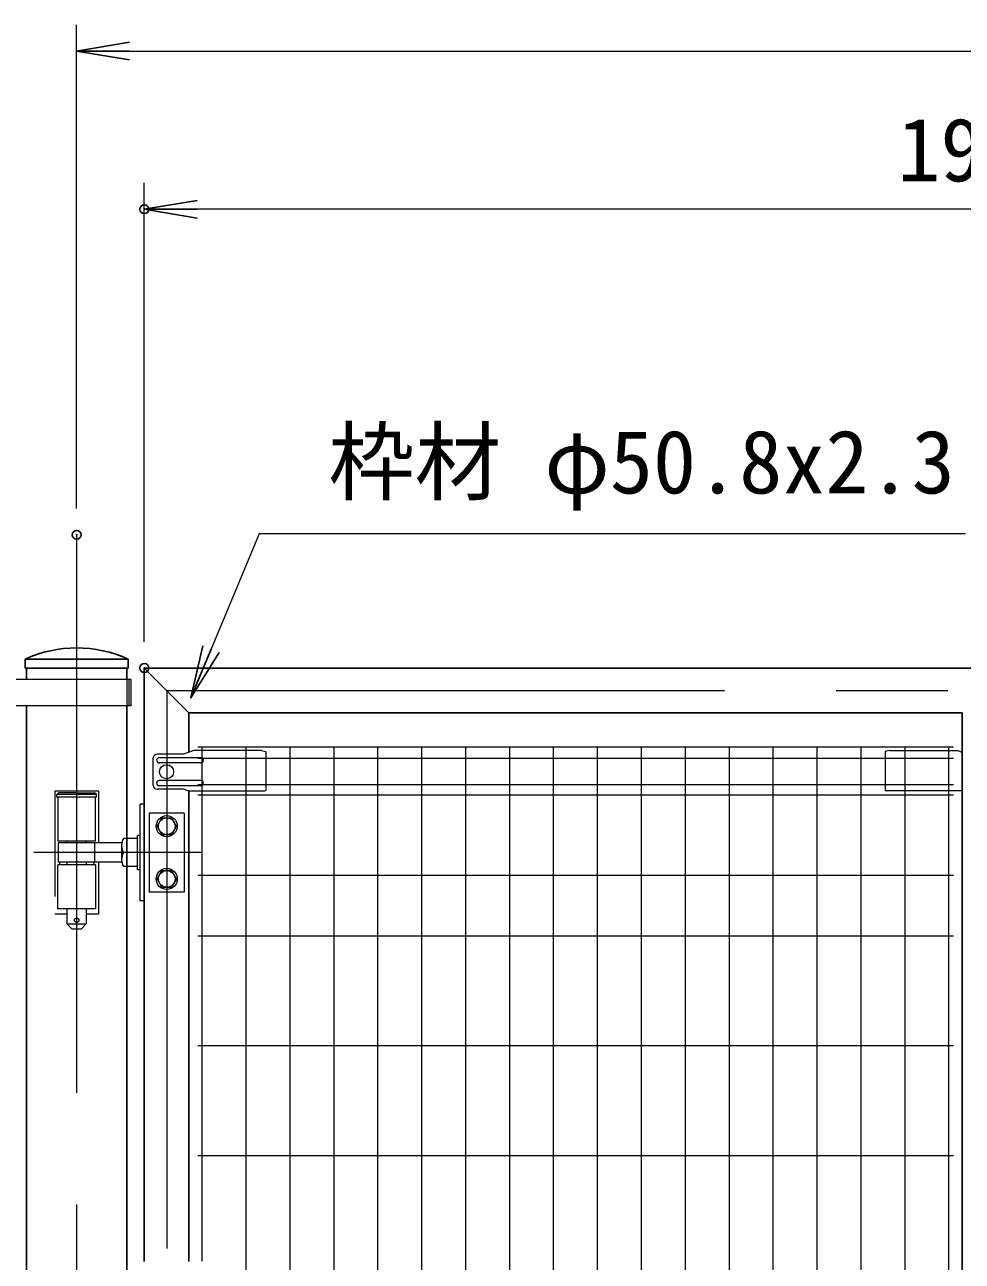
# Model space of a CAD drawing. Units: millimetres, scale not verified. Extents: x -6300 to 6300, y -4454 to 4456.
# Drawn here: x -3380 to -2313, y -955 to 452 of the extents above; entities that cross this region are included whole.
import ezdxf
from ezdxf.enums import TextEntityAlignment as Align

# ---------------------------------------------------------------- set-up
doc = ezdxf.new("R2010")
doc.units = ezdxf.units.MM
doc.header["$LTSCALE"] = 20
doc.header["$PDMODE"] = 32
doc.header["$PDSIZE"] = 10
doc.linetypes.add('DASHED', pattern=[7.5, 6, -1.5])
doc.linetypes.add('USER1', pattern=[50.8, 31.75, -6.35, 6.35, -6.35])
for name, color, linetype, lineweight in [('0-0_D-STR3', 3, 'Continuous', 13), ('0-1_D-BMK', 2, 'USER1', 13), ('0-2_D-STR1', 1, 'Continuous', 25), ('0-6_D-STR-DIM', 7, 'Continuous', 13), ('0-8_Defpoints', 8, 'Continuous', 25), ('0-9_D-STR-TXT', 7, 'Continuous', 13), ('0-A_D-STR2', 7, 'Continuous', 13)]:
    doc.layers.add(name, color=color, linetype=linetype, lineweight=lineweight)
doc.layers.add('0-7_0', color=7, linetype='Continuous')
doc.styles.add('ＭＳ ゴシック', font='')
doc.styles.get('ＭＳ ゴシック').set_extended_font_data('MS Gothic')

# ---------------------------------------------------------------- blocks, each defined once
blk = doc.blocks.new('_Open')
at = {"layer": '0-7_0'}
blk.add_line((-20, 3.333), (0, 0), dxfattribs=at)
blk.add_lwpolyline([(-20, -3.333), (0, 0), (-20, 0)], dxfattribs=at)

msp = doc.modelspace()

# ---------------------------------------------------------------- linework, layer by layer
at = {"layer": '0-0_D-STR3'}
for p, q in [((-3259.46, -292.74), (-3402.51, -292.74)), ((-3263.96, -292.74), (-3263.96, -322.74)), ((-3261.66, -292.74), (-3261.66, -322.74)), ((-3259.46, -292.74), (-3259.46, -322.74)), ((-3259.46, -322.74), (-3402.51, -322.74)), ((-3199.36, -377.74), (-3229.2, -377.74)), ((-3187.8, -373.74), (-3199.36, -377.74)), ((-3110.71, -373.74), (-3187.8, -373.74)), ((-3110.71, -373.74), (-3105.71, -374.74)), ((-3105.71, -374.74), (-3105.71, -418.56)), ((-2395.61, -373.74), (-2400.61, -374.74)), ((-2400.61, -374.74), (-2400.61, -418.56)), ((-2395.61, -373.74), (-2318.53, -373.74)), ((-2318.53, -373.74), (-2313.01, -375.65)), ((-3234.2, -382.74), (-3234.2, -412.74)), ((-3179.71, -381.74), (-3227.12, -381.74)), ((-3179.71, -387.74), (-3227.12, -387.74)), ((-3179.71, -407.74), (-3227.12, -407.74)), ((-3199.36, -417.74), (-3229.2, -417.74)), ((-3179.71, -413.74), (-3227.12, -413.74)), ((-3194.11, -419.56), (-3199.36, -417.74)), ((-3194.11, -419.56), (-3106.71, -419.56)), ((-2313.01, -419.56), (-2399.61, -419.56)), ((-3248.71, -544.74), (-3248.71, -434.74)), ((-3244.11, -434.74), (-3248.71, -434.74)), ((-3198.56, -444.74), (-3238.56, -444.74)), ((-3238.56, -444.74), (-3238.56, -534.74)), ((-3229.51, -459.74), (-3224.07, -450.24)), ((-3224.07, -450.24), (-3213.06, -450.24)), ((-3207.61, -459.74), (-3213.06, -450.24)), ((-3198.56, -444.74), (-3198.56, -534.74)), ((-3224.07, -469.24), (-3229.51, -459.74)), ((-3207.61, -459.74), (-3213.06, -469.24)), ((-3251.91, -473.74), (-3267.91, -473.74)), ((-3248.71, -470.24), (-3251.91, -470.24)), ((-3224.07, -469.24), (-3213.06, -469.24)), ((-3269.91, -481.71), (-3269.91, -497.71)), ((-3251.91, -505.74), (-3267.56, -505.74)), ((-3229.51, -519.74), (-3224.07, -510.24)), ((-3224.07, -529.24), (-3229.51, -519.74)), ((-3224.07, -510.24), (-3213.06, -510.24)), ((-3207.61, -519.74), (-3213.06, -510.24)), ((-3207.61, -519.74), (-3213.06, -529.24)), ((-3198.56, -534.74), (-3238.56, -534.74)), ((-3224.07, -529.24), (-3213.06, -529.24)), ((-3244.11, -544.74), (-3248.71, -544.74))]:
    msp.add_line(p, q, dxfattribs=at)
at = {"layer": '0-0_D-STR3', "linetype": 'DASHED'}
for p, q in [((-3296.11, -419.74), (-3346.11, -419.74)), ((-3346.11, -419.74), (-3346.11, -559.74)), ((-3343.61, -423.74), (-3341.61, -421.74)), ((-3321.11, -421.74), (-3341.61, -421.74)), ((-3321.11, -421.74), (-3300.61, -421.74)), ((-3298.61, -423.74), (-3300.61, -421.74)), ((-3296.11, -419.74), (-3296.11, -478.74)), ((-3343.61, -426.74), (-3343.61, -423.74)), ((-3298.61, -423.74), (-3343.61, -423.74)), ((-3298.61, -426.74), (-3343.61, -426.74)), ((-3342.46, -426.74), (-3342.46, -476.74)), ((-3299.76, -476.74), (-3299.76, -426.74)), ((-3298.61, -426.74), (-3298.61, -423.74)), ((-3299.76, -476.74), (-3342.46, -476.74)), ((-3332.11, -476.74), (-3332.11, -478.74)), ((-3310.11, -476.74), (-3310.11, -478.74)), ((-3300.33, -500.74), (-3300.33, -478.74)), ((-3342.46, -553.74), (-3342.46, -503.74)), ((-3299.76, -503.74), (-3342.46, -503.74)), ((-3269.65, -500.74), (-3342.11, -500.74)), ((-3340.61, -500.74), (-3340.61, -503.74)), ((-3332.11, -500.74), (-3332.11, -503.74)), ((-3310.11, -500.74), (-3310.11, -503.74)), ((-3301.61, -500.74), (-3301.61, -503.74)), ((-3296.11, -500.74), (-3296.11, -559.74)), ((-3332.11, -559.74), (-3346.11, -559.74)), ((-3310.11, -553.74), (-3310.11, -570.74)), ((-3296.11, -559.74), (-3310.11, -559.74)), ((-3326.11, -576.74), (-3332.11, -570.74)), ((-3316.11, -576.74), (-3326.11, -576.74)), ((-3316.11, -576.74), (-3310.11, -570.74))]:
    msp.add_line(p, q, dxfattribs=at)
at = {"layer": '0-0_D-STR3'}
msp.add_lwpolyline([(-3248.71, -509.24), (-3251.91, -509.24), (-3251.91, -470.24)], dxfattribs=at)
at = {"layer": '0-0_D-STR3', "linetype": 'DASHED'}
for points in [[(-3269.65, -478.74), (-3342.11, -478.74), (-3342.11, -500.74)], [(-3299.76, -503.74), (-3299.76, -553.74), (-3342.46, -553.74)], [(-3332.11, -553.74), (-3332.11, -570.74), (-3310.11, -570.74)]]:
    msp.add_lwpolyline(points, dxfattribs=at)
at = {"layer": '0-0_D-STR3'}
for centre, radius in [((-3218.71, -397.74), 8), ((-3218.56, -459.74), 12), ((-3218.56, -459.74), 9.5), ((-3218.56, -519.74), 12), ((-3218.56, -519.74), 9.5)]:
    msp.add_circle(centre, radius, dxfattribs=at)
at = {"layer": '0-0_D-STR3', "linetype": 'DASHED'}
msp.add_circle((-3321.11, -566.74), 2.5, dxfattribs=at)
at = {"layer": '0-0_D-STR3'}
for centre, radius, start, end in [((-3229.2, -382.74), 5, 90, 180), ((-3227.12, -384.74), 3, 90, 270), ((-3179.71, -384.74), 3, 270, 90), ((-3227.12, -410.74), 3, 90, 270), ((-3179.71, -410.74), 3, 270, 90), ((-3229.2, -412.74), 5, 180, 270), ((-3106.71, -418.56), 1, 270, 0), ((-2399.61, -418.56), 1, 180, 270), ((-3252.91, -481.74), 17, 151.92709, 208.07291), ((-3252.91, -497.74), 17, 151.92709, 208.07291)]:
    msp.add_arc(centre, radius, start, end, dxfattribs=at)
at = {"layer": '0-1_D-BMK'}
for p, q in [((-3321.11, -128.14), (-3321.11, -2286.21)), ((-3218.56, -305.14), (-1356.51, -305.14)), ((-3218.56, -305.14), (-3218.56, -1704.34)), ((-3179.03, -489.74), (-3369.94, -489.74))]:
    msp.add_line(p, q, dxfattribs=at)
at = {"layer": '0-2_D-STR1'}
for p, q in [((-3262.36, -269.74), (-3379.86, -269.74)), ((-3379.86, -269.74), (-3379.86, -279.74)), ((-3262.36, -279.74), (-3379.86, -279.74)), ((-3378.26, -279.74), (-3378.26, -292.74)), ((-3263.96, -279.74), (-3263.96, -292.74)), ((-3262.36, -269.74), (-3262.36, -279.74)), ((-3244.11, -279.74), (-1331.11, -279.74)), ((-3244.11, -954.98), (-3244.11, -279.74)), ((-3244.11, -279.74), (-3193.31, -330.54)), ((-3378.26, -322.74), (-3378.26, -1002.24)), ((-3263.96, -322.74), (-3263.96, -1002.24)), ((-3193.31, -330.54), (-2313.01, -330.54)), ((-3193.31, -375.65), (-3193.31, -330.54)), ((-2313.01, -1678.94), (-2313.01, -330.54)), ((-3193.31, -954.98), (-3193.31, -419.56))]:
    msp.add_line(p, q, dxfattribs=at)
msp.add_arc((-3321.11, -395.99), 139.25, 65.04567, 114.95433, dxfattribs=at)
at = {"layer": '0-6_D-STR-DIM'}
for p, q in [((-3321.11, -98.14), (-3321.11, 452.38)), ((-3261.11, 422.38), (618.89, 422.38)), ((-3244.11, -249.74), (-3244.11, 272.38)), ((-1391.11, 242.38), (-3184.11, 242.38))]:
    msp.add_line(p, q, dxfattribs=at)
at = {"layer": '0-8_Defpoints'}
for p in [(-3244.11, 242.38), (-3321.11, -128.14), (-3244.11, -279.74)]:
    msp.add_point(p, dxfattribs=at)
at = {"layer": '0-9_D-STR-TXT'}
msp.add_lwpolyline([(-2309.39, -126.86), (-3113.31, -126.86), (-3190.41, -311.85)], dxfattribs=at)
at = {"layer": '0-A_D-STR2'}
for p, q in [((-2323.16, -369.74), (-3183.16, -369.74)), ((-3178.16, -954.74), (-3178.16, -369.74)), ((-3128.16, -1639.74), (-3128.16, -369.74)), ((-3078.16, -1639.74), (-3078.16, -369.74)), ((-3028.16, -1639.74), (-3028.16, -369.74)), ((-2978.16, -1639.74), (-2978.16, -369.74)), ((-2928.16, -1639.74), (-2928.16, -369.74)), ((-2878.16, -1639.74), (-2878.16, -369.74)), ((-2828.16, -1639.74), (-2828.16, -369.74)), ((-2778.16, -1639.74), (-2778.16, -369.74)), ((-2728.16, -1639.74), (-2728.16, -369.74)), ((-2678.16, -1639.74), (-2678.16, -369.74)), ((-2628.16, -1639.74), (-2628.16, -369.74)), ((-2578.16, -1639.74), (-2578.16, -369.74)), ((-2528.16, -1639.74), (-2528.16, -369.74)), ((-2478.16, -1639.74), (-2478.16, -369.74)), ((-2428.16, -1639.74), (-2428.16, -369.74)), ((-2378.16, -1639.74), (-2378.16, -369.74)), ((-2328.16, -994.74), (-2328.16, -369.74)), ((-2323.16, -382.84), (-3183.16, -382.84)), ((-2323.16, -412.64), (-3183.16, -412.64)), ((-2323.16, -424.5), (-3183.16, -424.5)), ((-2323.16, -515.74), (-3183.16, -515.74)), ((-2323.16, -584.74), (-3183.16, -584.74)), ((-2323.16, -709.74), (-3183.16, -709.74)), ((-2323.16, -834.74), (-3183.16, -834.74))]:
    msp.add_line(p, q, dxfattribs=at)

# ---------------------------------------------------------------- block references
at = {"layer": '0-6_D-STR-DIM', "xscale": 3, "yscale": 3, "rotation": 180}
for p in [(-3321.11, 422.38), (-3244.11, 242.38)]:
    msp.add_blockref('_Open', p, dxfattribs=at)
at = {"layer": '0-9_D-STR-TXT', "xscale": 3, "yscale": 3, "rotation": 247.37452}
msp.add_blockref('_Open', (-3191.18, -313.7), dxfattribs=at)

# ---------------------------------------------------------------- texts
at = {"layer": '0-6_D-STR-DIM', "style": 'ＭＳ ゴシック'}
msp.add_text('1913', height=72.14, dxfattribs=at).set_placement((-2386.99, 252.5), align=Align.BOTTOM_LEFT)
at = {"layer": '0-9_D-STR-TXT', "style": 'ＭＳ ゴシック'}
msp.add_text('枠材 φ50.8x2.3', height=72.14, dxfattribs=at).set_placement((-3034.64, -102.66), align=Align.BOTTOM_LEFT)

doc.saveas('drawing.dxf')
